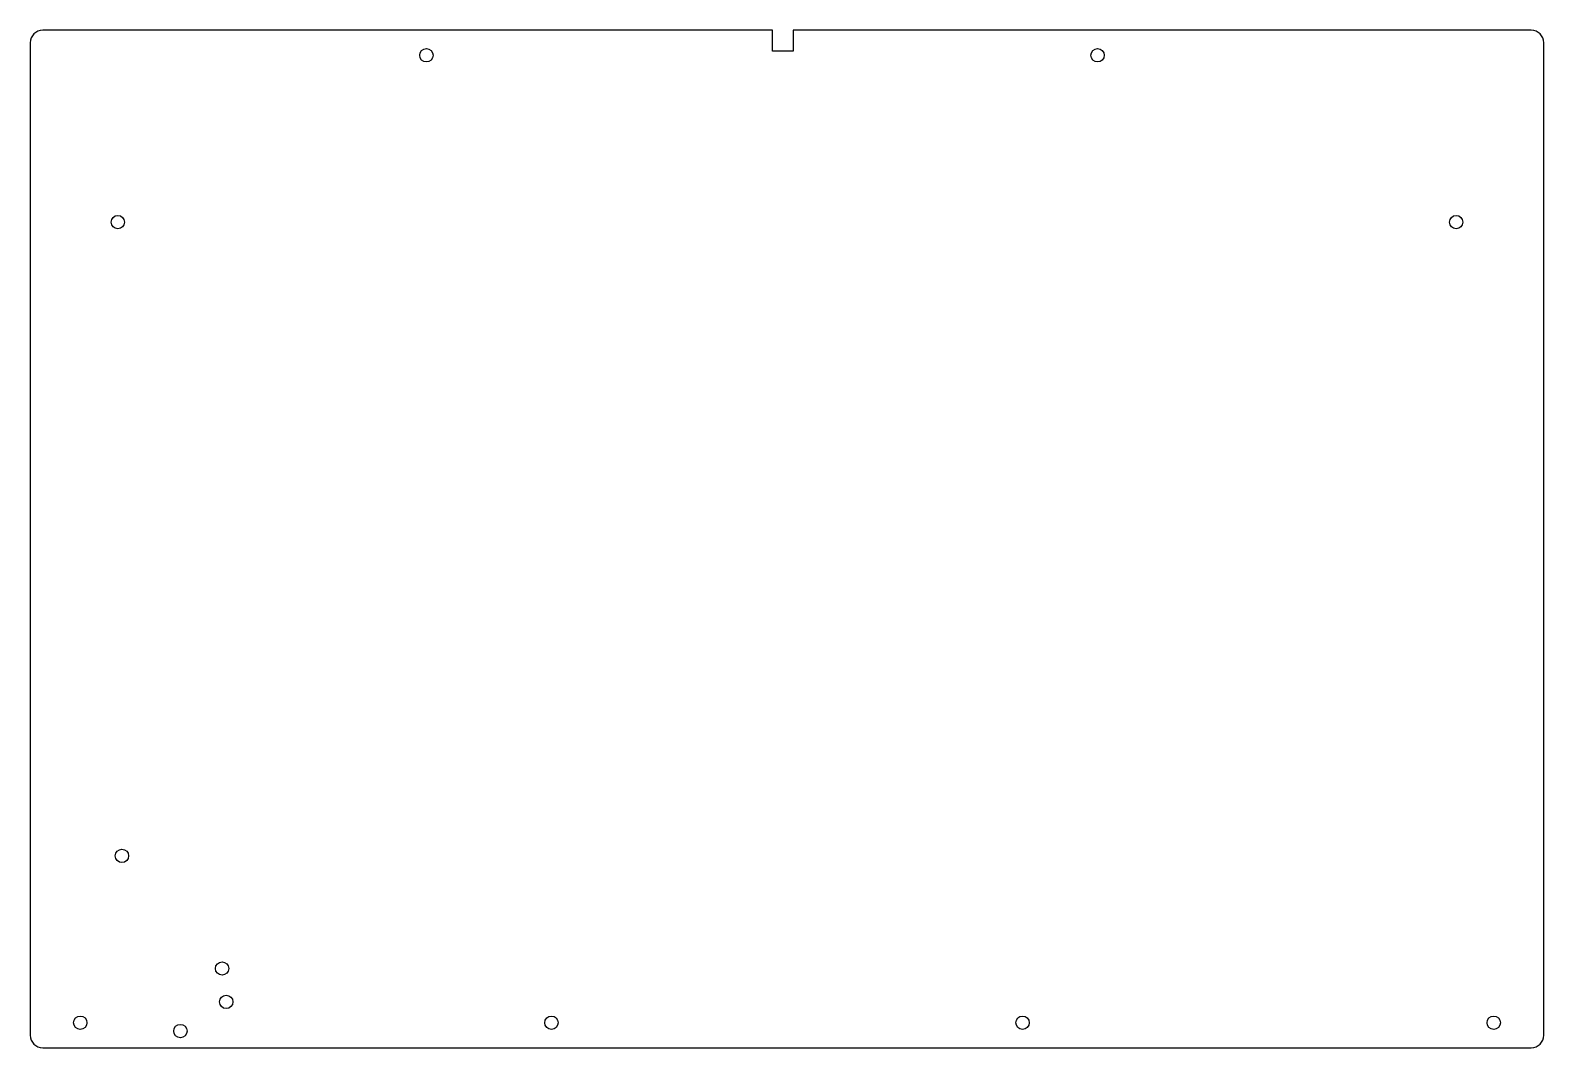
# Model space of a CAD drawing. Header units: millimetres. Extents: x -182 to 182, y -122 to 122.
import ezdxf

# ---------------------------------------------------------------- set-up
doc = ezdxf.new("R2010")
doc.units = ezdxf.units.MM
doc.layers.get('0').update_dxf_attribs({"linetype": 'CONTINUOUS'})

msp = doc.modelspace()

# ---------------------------------------------------------------- linework, layer by layer
for p, q in [((-3.5, 122), (-178.5, 122)), ((-3.5, 117), (-3.5, 122)), ((178.5, 122), (1.5, 122)), ((1.5, 122), (1.5, 117)), ((-181.5, 119), (-181.5, -119)), ((1.5, 117), (-3.5, 117)), ((181.5, -119), (181.5, 119)), ((-178.5, -122), (178.5, -122))]:
    msp.add_line(p, q)
for centre in [(-86.5, 116), (74.5, 116), (-160.5, 76), (160.5, 76), (-159.5, -76), (-135.5, -103), (-134.5, -111), (-169.5, -116), (-56.5, -116), (56.5, -116), (169.5, -116), (-145.5, -118)]:
    msp.add_circle(centre, 1.6)
for centre, start, end in [((-178.5, 119), 90, 180), ((178.5, 119), 0, 90), ((-178.5, -119), 180, 270), ((178.5, -119), -90, 0)]:
    msp.add_arc(centre, 3, start, end)

doc.saveas('drawing.dxf')
